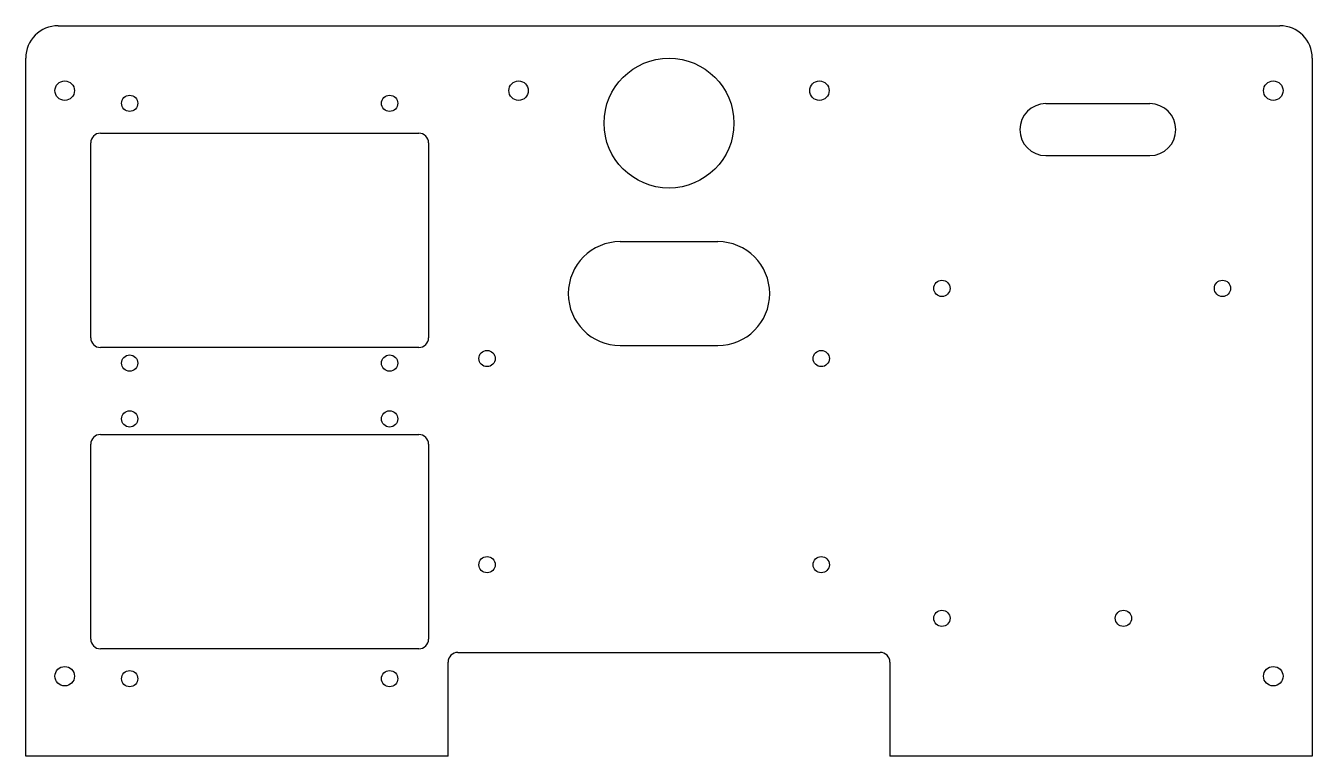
# Model space of a CAD drawing. Extents: x -99 to 99, y -56 to 56.
import ezdxf

# ---------------------------------------------------------------- set-up
doc = ezdxf.new("R2010")
doc.units = 0
doc.layers.get('0').update_dxf_attribs({"linetype": 'continuous'})

# ---------------------------------------------------------------- blocks, each defined once
blk = doc.blocks.new('SHAPE2DVIEW')
at = {"color": 0}
for p, q in [((-94, 56.25), (94, 56.25)), ((-99, -56.25), (-99, 51.25)), ((99, 51.25), (99, -56.25)), ((58, 44.25), (74, 44.25)), ((-87.5, 39.7), (-38.5, 39.7)), ((-89, 8.2), (-89, 38.2)), ((-37, 38.2), (-37, 8.2)), ((58, 36.25), (74, 36.25)), ((-7.5, 23), (7.5, 23)), ((-38.5, 6.7), (-87.5, 6.7)), ((-7.5, 7), (7.5, 7)), ((-87.5, -6.7), (-38.5, -6.7)), ((-89, -38.2), (-89, -8.2)), ((-37, -8.2), (-37, -38.2)), ((-38.5, -39.7), (-87.5, -39.7)), ((-32.5, -40.25), (32.5, -40.25)), ((-34, -56.25), (-34, -41.75)), ((34, -41.75), (34, -56.25)), ((-34, -56.25), (-99, -56.25)), ((99, -56.25), (34, -56.25))]:
    blk.add_line(p, q, dxfattribs=at)
for centre, radius in [((0, 41.25), 10), ((-93, 46.25), 1.5), ((-23.15, 46.25), 1.5), ((23.15, 46.25), 1.5), ((93, 46.25), 1.5), ((-83, 44.3), 1.25), ((-43, 44.3), 1.25), ((42, 15.8), 1.25), ((85.18, 15.8), 1.25), ((-28, 5), 1.25), ((23.43, 5), 1.25), ((-83, 4.3), 1.25), ((-43, 4.3), 1.25), ((-83, -4.3), 1.25), ((-43, -4.3), 1.25), ((-28, -26.75), 1.25), ((23.43, -26.75), 1.25), ((42, -35), 1.25), ((69.94, -35), 1.25), ((-93, -43.92), 1.5), ((-83, -44.3), 1.25), ((-43, -44.3), 1.25), ((93, -43.92), 1.5)]:
    blk.add_circle(centre, radius, dxfattribs=at)
for centre, radius, start, end in [((-94, 51.25), 5, 90, -180), ((94, 51.25), 5, 0, 90), ((58, 40.25), 4, 90, -90), ((74, 40.25), 4, -90, 90), ((-87.5, 38.2), 1.5, 90, -180), ((-38.5, 38.2), 1.5, 0, 90), ((-7.5, 15), 8, 90, -90), ((7.5, 15), 8, -90, 90), ((-87.5, 8.2), 1.5, -180, -90), ((-38.5, 8.2), 1.5, -90, 0), ((-87.5, -8.2), 1.5, 90, -180), ((-38.5, -8.2), 1.5, 0, 90), ((-87.5, -38.2), 1.5, -180, -90), ((-38.5, -38.2), 1.5, -90, 0), ((-32.5, -41.75), 1.5, 90, -180), ((32.5, -41.75), 1.5, 0, 90)]:
    blk.add_arc(centre, radius, start, end, dxfattribs=at)

msp = doc.modelspace()

# ---------------------------------------------------------------- block references
at = {"color": 0}
msp.add_blockref('SHAPE2DVIEW', (0, 0), dxfattribs=at)

doc.saveas('drawing.dxf')
